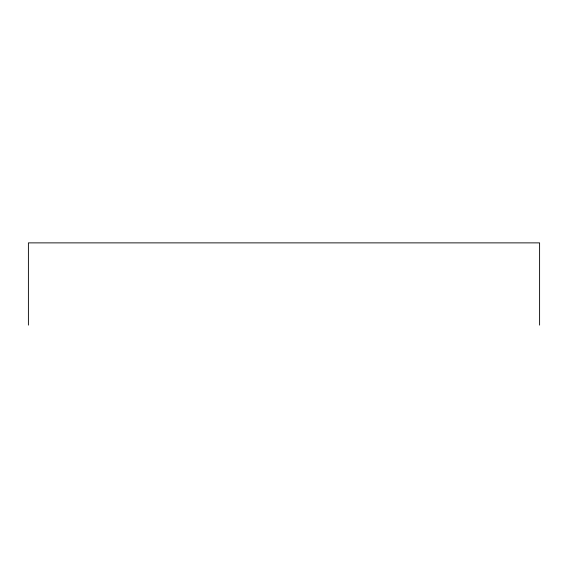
<?xml version="1.0" encoding="UTF-8"?>
<svg xmlns="http://www.w3.org/2000/svg" width="568" height="568" viewBox="0 0 568 568"><rect width="100%" height="100%" fill="white"/><g stroke="black" fill="none" stroke-linecap="round" stroke-linejoin="round"><path stroke-width="0.85" d="M539.6 325.123L539.6 242.877L28.4 242.877L28.4 325.123"/></g></svg>
